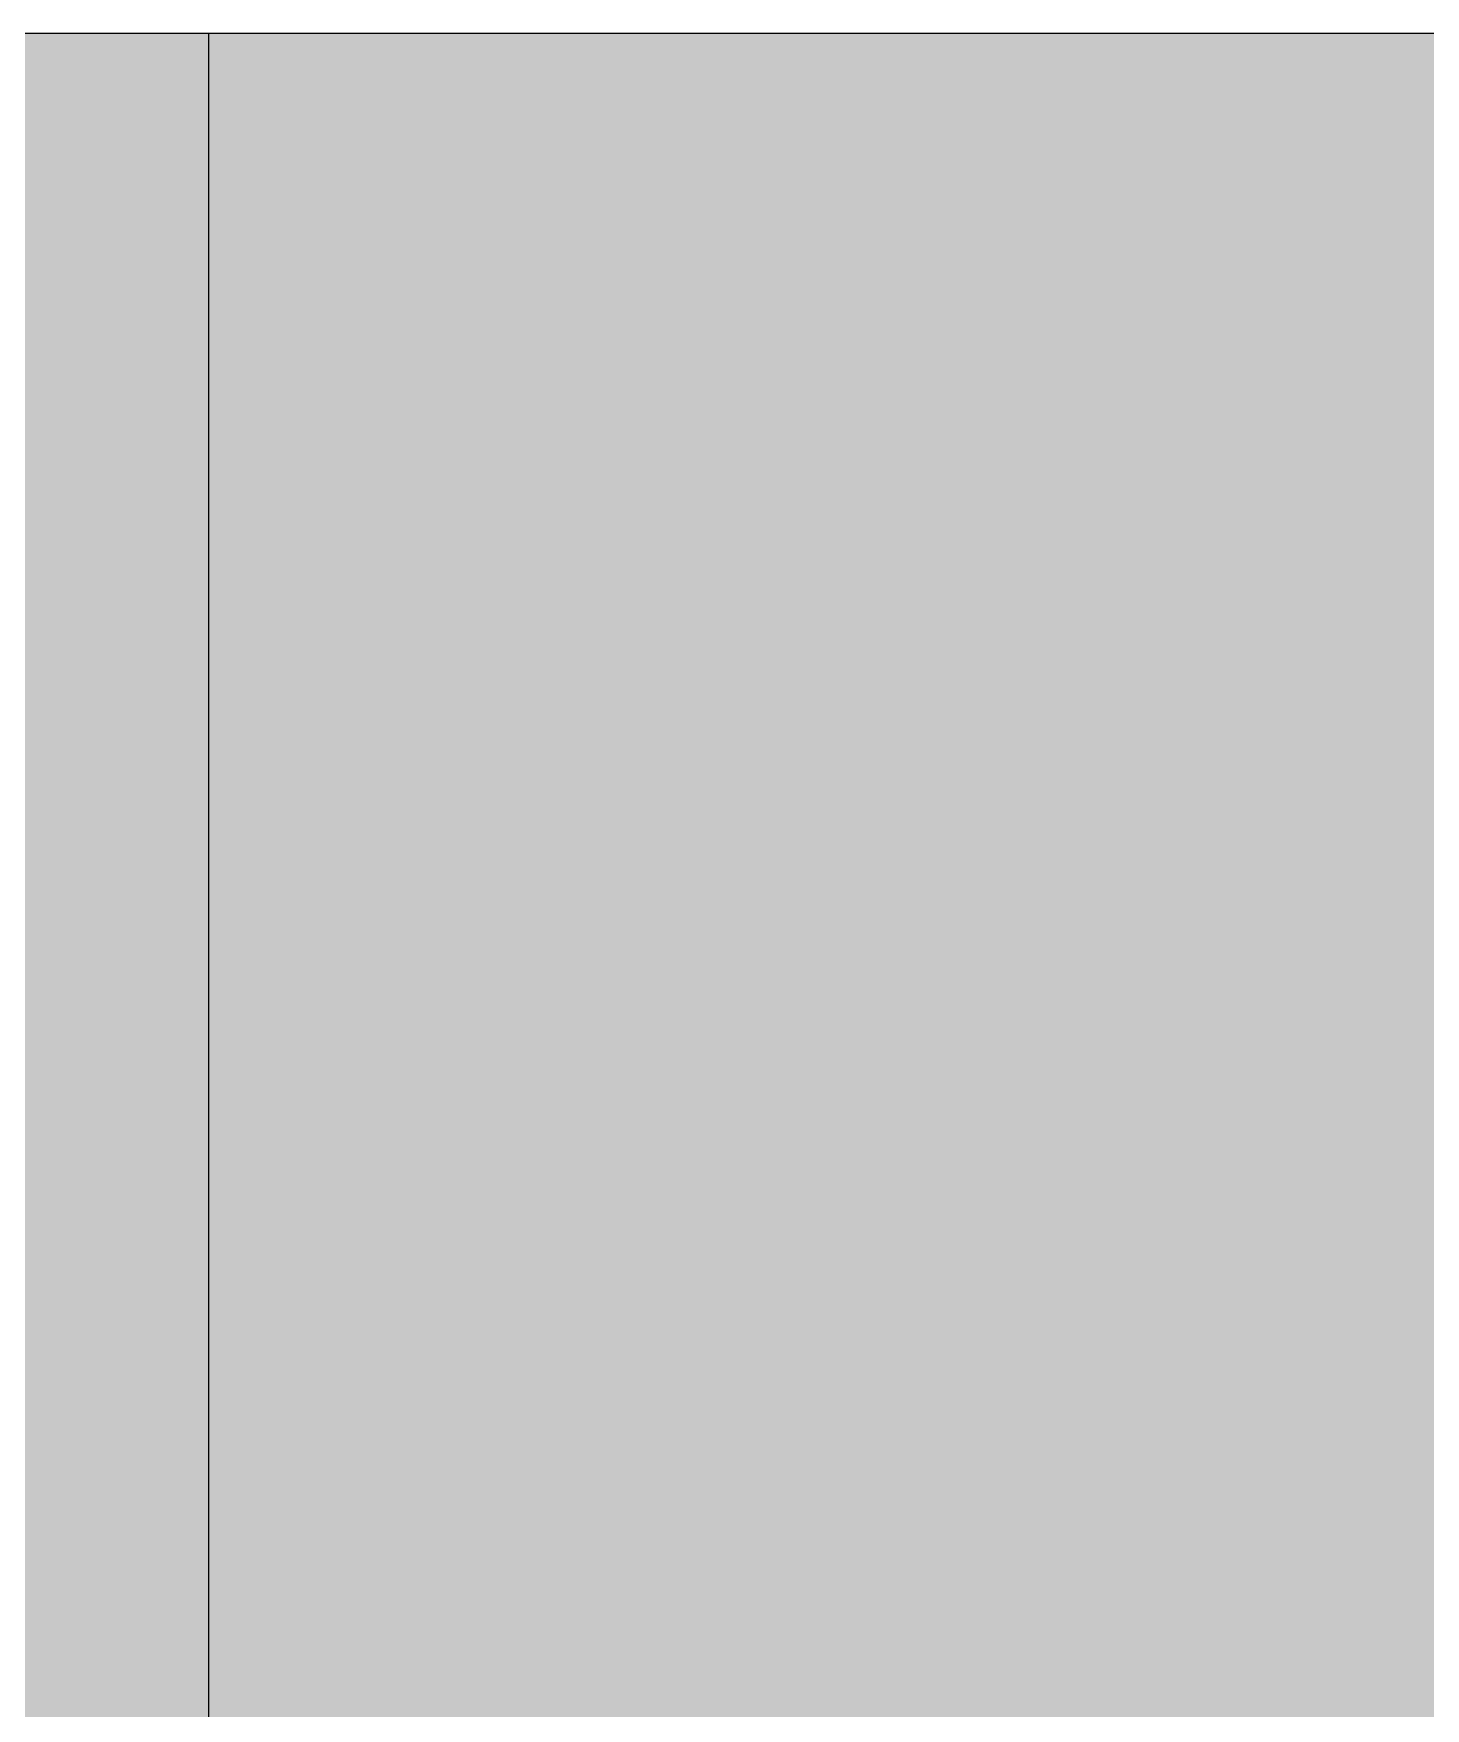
# Model space of a CAD drawing. Header units: millimetres. Extents: x -1030105 to 906887, y -616134 to 1220667.
# Drawn here: x -89436 to -85895, y 569512 to 573772 of the extents above; entities that cross this region are included whole.
import ezdxf
from ezdxf.enums import TextEntityAlignment as Align

# ---------------------------------------------------------------- set-up
doc = ezdxf.new("R2010")
doc.units = ezdxf.units.MM
doc.header["$MEASUREMENT"] = 0
doc.linetypes.add('CENTER', pattern=[2, 1.25, -0.25, 0.25, -0.25])
doc.linetypes.add('DASHED', pattern=[0.75, 0.5, -0.25])
doc.layers.add('KTCQ CẢNH QUAN', color=192, linetype='Continuous')
doc.styles.add('Arial_Bold', font='arialbd.ttf')

# ---------------------------------------------------------------- blocks, each defined once
blk = doc.blocks.new('*U1487')
at = {"color": 8, "linetype": 'CENTER', "ltscale": 500}
blk.add_line((-6401.947800033063, 7821.122373916886), (-6401.947800033064, 8224.897619178022), dxfattribs=at)
at = {"style": 'Arial_Bold'}
blk.add_attdef('TRUC', text='', height=2.5, dxfattribs=at).set_placement((-6401.947800032925, 7811.817619178007), align=Align.MIDDLE_CENTER)
blk = doc.blocks.new('TRỤC')
at = {"color": 0, "xscale": 199.9999999999901, "yscale": 199.9999999999901, "zscale": 199.9999999999901}
blk.add_blockref('*U1487', (1292989.560006554, -1575802.327948784), dxfattribs=at)
blk = doc.blocks.new('KIẾN TRÚC')
h = blk.add_hatch(color=9)
h.dxf.hatch_style = 1
edge = h.paths.add_edge_path(flags=16)
edge.add_line((62281.95049999998, 27412.02927138517), (55232.82389649404, 27412.02927138505))
edge.add_arc((32545.50878812408, 30716.66293956665), 22926.72829924391, 284.53695158247865, 351.7125813344091, ccw=False)
edge.add_line((38300.21700792988, 8523.911784915952), (13217.51784992669, 8523.911784910597))
edge.add_arc((23753.10182550838, 24110.84943410289), 18813.58963585476, 227.7677182561868, 235.9442986410003, ccw=False)
edge.add_arc((7788.819823088517, 12733.3910908635), 4187.039666959467, 236.0590124962323, 322.4360737019827, ccw=False)
edge.add_arc((13873.5970987339, 18503.25729619298), 12505.26566685072, 190.8327360748526, 227.6605687844487, ccw=False)
edge.add_arc((25477.52443721271, 20792.18331255531), 24332.69085544715, 180.6832153365221, 190.991126688788, ccw=False)
edge.add_arc((3282.93561756362, 20557.21277457592), 2137.084471138149, 101.08076224722828, 181.479400931386, ccw=False)
edge.add_line((2872.204064266523, 22654.45611475036), (4986.06665855035, 23013.11448664329))
edge.add_arc((28039.69241930227, 24288.4119512235), 23088.87273861522, 153.2014320220877, 183.1663029992741, ccw=False)
edge.add_arc((10232.26976538847, 40544.64471371844), 6483.106001901682, 182.8401094538115, 244.3962742115525, ccw=False)
edge.add_arc((-6425.00274742386, 39970.86676714511), 10185.26120742048, 1.420812516492314, 26.70695635716553)
edge.add_arc((10590.58143904217, 49414.25633883046), 9292.69259551461, 144.7133172211654, 211.5754885360199, ccw=False)
edge.add_arc((-12326.15115191392, 64090.21360378864), 17935.64217367859, 328.7375359512051, 356.1899532233969)
edge.add_arc((16735.32676788772, 62308.59922571364), 11181.04393981935, 84.1243873636841, 176.9761863570094, ccw=False)
edge.add_arc((20708.98128665387, 99752.52490135818), 26473.21942281876, 263.8653720447036, 288.4869561324928)
edge.add_arc((35667.35201082098, 54479.70646712999), 21207.13938727637, 73.35106851793267, 108.03023985438841, ccw=False)
edge.add_arc((44765.46109434243, 84516.17499720305), 10177.42256554817, 252.7258710955127, 285.7130125077479)
edge.add_arc((49658.99676799333, 68415.98596348311), 6655.601145545619, 49.49953772748103, 108.7311152981473, ccw=False)
edge.add_arc((48035.04809900769, 66009.84854850778), 9545.540963997893, -2.328829575281418, 51.46764420018991, ccw=False)
edge.add_line((57572.70516659174, 65621.96975748474), (49483.50000000001, 65623.9117849106))
edge.add_line((49483.50000000001, 65623.9117849106), (62281.95049999965, 65623.9117849191))
edge.add_line((62281.95049999965, 65623.9117849191), (62281.95049999998, 27412.02927138517))
h.paths.add_polyline_path([(0, 77895.5), (64428.50000000001, 77895.5), (64428.50000000001, -0.577250000089407), (-1.792749999687658, 0.577250000089407)])
at = {"layer": 'KTCQ CẢNH QUAN'}
blk.add_lwpolyline([(64428.50000000001, 77895.5), (0, 77895.5), (0, 0), (64428.50000000001, 0)], close=True, dxfattribs=at)
at = {"color": 3}
blk.add_blockref('TRỤC', (5188.757962470409, 8718.304113260703), dxfattribs=at)

msp = doc.modelspace()

# ---------------------------------------------------------------- linework, layer by layer
at = {"color": 1, "linetype": 'DASHED', "ltscale": 1000, "const_width": 50}
msp.add_lwpolyline([(-95670.36382637039, 506057.7127576224, -0.1976179126471055), (-98776.4909959755, 504407.8530505756, -0.1933850795687879), (-101327.4665850348, 505136.2682151492, -0.1620892894414481), (-105187.3251048478, 512029.4862030041, -0.0450071005246337), (-105631.9365025142, 516378.5384931223, -0.3659412979444954), (-103906.2959357335, 518530.9561147504), (-101743.9030274843, 518897.8486090698, -0.1357393945070406), (-99338.88206733699, 530570.340333024, -0.2750178852905023), (-103021.3730096331, 536099.9135275302, 0.1107814983251507), (-104104.8374997806, 540424.9028483479, -0.3003100923854334), (-103773.2822078853, 550658.8466900261, 0.1203599662960986), (-101208.6497629923, 558774.9105705839, -0.4288681078624456), (-88898.57935298752, 569307.4033231586, 0.107847157214301), (-77675.15854412533, 570521.9329957211, -0.1524819869208155), (-65035.16077594279, 570674.3053047663, 0.1449358142641596), (-59256.79872041271, 570595.5800135372, -0.2643588036035894), (-52796.99522499467, 569353.4099046133, -0.2237263001650759), (-49205.79483340826, 561498.4697574847), (-44496.54950000049, 561500.4117849191), (-44496.54950000002, 523288.5292713851), (-51545.67610350606, 523288.5292713851, -0.3011393681377011), (-68478.28299209109, 504400.4117849106), (-93560.98215007345, 504400.4117849106, -0.03627546227429911), (-95670.36382637039, 506057.7127576224)], format="xyb", dxfattribs=at)

# ---------------------------------------------------------------- block references
at = {"color": 3}
msp.add_blockref('KIẾN TRÚC', (-106778.5, 495876.5), dxfattribs=at)

doc.saveas('drawing.dxf')
